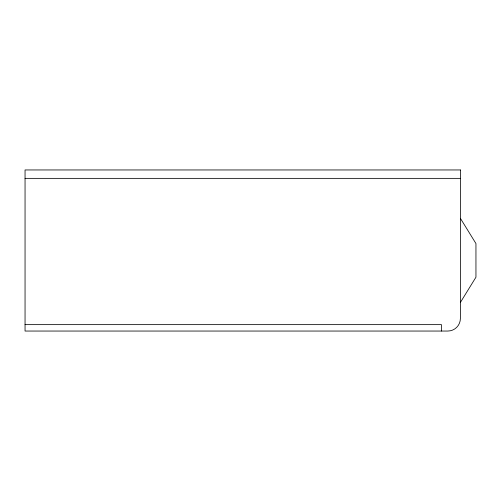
<?xml version="1.0" encoding="UTF-8"?>
<svg xmlns="http://www.w3.org/2000/svg" width="501" height="501" viewBox="0 0 501 501"><rect width="100%" height="100%" fill="white"/><g stroke="black" fill="none" stroke-linecap="round" stroke-linejoin="round"><path stroke-width="0.75" d="M460.388 302.447L475.95 277.21L475.95 243.561L460.388 218.323M25.05 178.362L460.388 178.362M25.05 324.635L441.462 324.635L441.462 331.048M460.388 169.952L25.05 169.952L25.05 331.048L447.769 331.048A12.619 12.619 0 0 0 460.388 318.429L460.388 169.952"/></g></svg>
